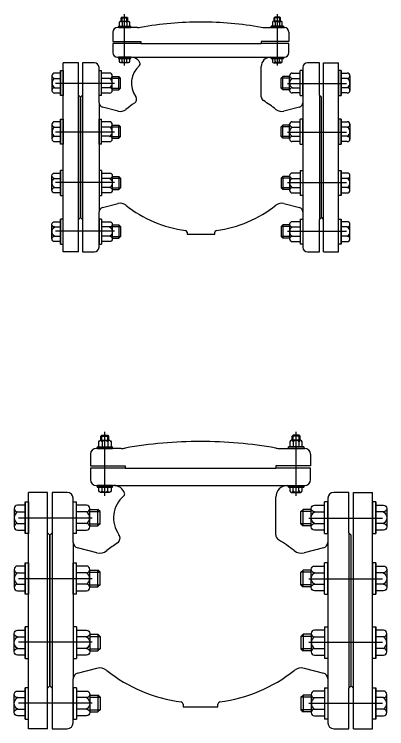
# Model space of a CAD drawing. Header units: millimetres. Extents: x 1218 to 72853, y -34712 to 16286.
# Drawn here: x 67113 to 67783, y 9813 to 11098 of the extents above; entities that cross this region are included whole.
import ezdxf

# ---------------------------------------------------------------- set-up
doc = ezdxf.new("R2010")
doc.units = ezdxf.units.MM
doc.styles.get("Standard").update_dxf_attribs({"font": 'arial.ttf'})

# ---------------------------------------------------------------- blocks, each defined once
blk = doc.blocks.new('VANMOTCHIEU-FRONT-DN200 PCCC')
for p, q in [((-137.5, 165.1), (-137.5, 257.3)), ((137.5, 165.1), (137.5, 257.3)), ((-144, 245), (-131, 245)), ((-141.9, 252.3), (-143.3, 250.9)), ((-143.3, 245), (-143.3, 250.9)), ((-143.3, 250.9), (-131.7, 250.9)), ((-141.9, 245), (-141.9, 252.3)), ((-141.9, 252.3), (-133.1, 252.3)), ((-133.1, 252.3), (-131.7, 250.9)), ((-133.1, 245), (-133.1, 252.3)), ((-131.7, 245), (-131.7, 250.9)), ((144, 245, 0), (131, 245, 0)), ((133.1, 252.3, 0), (131.7, 250.9, 0)), ((131.7, 245, 0), (131.7, 250.9, 0)), ((143.3, 250.9, 0), (131.7, 250.9, 0)), ((133.1, 245, 0), (133.1, 252.3, 0)), ((141.9, 252.3, 0), (133.1, 252.3, 0)), ((141.9, 252.3, 0), (143.3, 250.9, 0)), ((141.9, 245, 0), (141.9, 252.3, 0)), ((143.3, 245, 0), (143.3, 250.9, 0)), ((-114.3, 233.3), (-150, 233.3)), ((-148.6, 235.7), (-148.6, 233.3)), ((-148.6, 235.7), (-126.4, 235.7)), ((-148.6, 233.3), (-126.4, 233.3)), ((-146.3, 235.7), (-146.3, 242.7)), ((-141.6, 242.7), (-141.6, 235.7)), ((-133.4, 242.7), (-133.4, 235.7)), ((-128.7, 242.7), (-128.7, 235.7)), ((-126.4, 233.3), (-126.4, 235.7)), ((114.3, 233.3), (150, 233.3)), ((126.4, 233.3, 0), (126.4, 235.7, 0)), ((148.6, 235.7, 0), (126.4, 235.7, 0)), ((148.6, 233.3, 0), (126.4, 233.3, 0)), ((128.7, 242.7, 0), (128.7, 235.7, 0)), ((146.3, 235.7, 0), (146.3, 242.7, 0)), ((148.6, 235.7, 0), (148.6, 233.3, 0)), ((-158.3, 225), (-158.3, 208.3)), ((158.3, 225), (158.3, 208.3)), ((-158.3, 208.3), (-108.3, 208.3)), ((-108.3, 208.3), (-108.3, 205)), ((158.3, 208.3), (108.3, 208.3)), ((108.3, 208.3), (108.3, 205)), ((-108.3, 205), (-158.3, 205)), ((-158.3, 205), (-158.3, 188.3)), ((-108.3, 205), (108.3, 205)), ((158.3, 205), (108.3, 205)), ((158.3, 188.3), (158.3, 205)), ((-150, 180), (-125, 180)), ((-126.4, 180), (-148.6, 180)), ((-148.6, 180), (-148.6, 177.7)), ((-126.4, 177.7), (-126.4, 180)), ((-123.3, 180), (125, 180)), ((125, 180), (150, 180)), ((126.4, 177.7, 0), (126.4, 180, 0)), ((126.4, 180, 0), (148.6, 180, 0)), ((148.6, 180, 0), (148.6, 177.7, 0)), ((-220.2, 170), (-247.7, 170)), ((-247.7, -170), (-247.7, 170)), ((-220.2, -170), (-220.2, 170)), ((-191.7, 170), (-213.3, 170)), ((-213.3, 170), (-213.3, 111.7)), ((-148.6, 177.7), (-126.4, 177.7)), ((-126.4, 177.7), (-148.6, 177.7)), ((-146.3, 172.4), (-146.3, 177.7)), ((-131, 170.1), (-144, 170.1)), ((-141.6, 172.4), (-141.6, 177.7)), ((-133.4, 172.4), (-133.4, 177.7)), ((-128.7, 177.7), (-128.7, 172.4)), ((148.6, 177.7, 0), (126.4, 177.7, 0)), ((126.4, 177.7, 0), (148.6, 177.7, 0)), ((128.7, 177.7, 0), (128.7, 172.4, 0)), ((131, 170.1, 0), (144, 170.1, 0)), ((146.3, 172.4, 0), (146.3, 177.7, 0)), ((213.3, 170), (191.7, 170)), ((213.3, 111.7), (213.3, 170)), ((220.2, 170), (247.7, 170)), ((220.2, -170), (220.2, 170)), ((247.7, -170), (247.7, 170)), ((-252.5, 111, 0), (-252.5, 156.3, 0)), ((-252.5, 156.3, 0), (-247.7, 156.3, 0)), ((-252.5, 156.3, 0), (-252.5, 111, 0)), ((-247.7, 156.3, 0), (-247.7, 111, 0)), ((-183.3, 98.2), (-183.3, 161.7)), ((-183.3, 111, 0), (-183.3, 156.3, 0)), ((-183.3, 156.3, 0), (-178.6, 156.3, 0)), ((-178.6, 111, 0), (-178.6, 156.3, 0)), ((108.3, 109.1), (108.3, 163.3)), ((183.3, 156.3, 0), (178.6, 156.3, 0)), ((178.6, 111, 0), (178.6, 156.3, 0)), ((183.3, 161.7), (183.3, 98.2)), ((183.3, 111, 0), (183.3, 156.3, 0)), ((252.5, 156.3, 0), (247.7, 156.3, 0)), ((247.7, 156.3, 0), (247.7, 111, 0)), ((252.5, 111, 0), (252.5, 156.3, 0)), ((252.5, 156.3, 0), (252.5, 111, 0)), ((-268, 146.9, 0), (-268, 120.4, 0)), ((-252.5, 151.6, 0), (-263.2, 151.6, 0)), ((-164.2, 151.6, 0), (-178.6, 151.6, 0)), ((-159.5, 120.4, 0), (-159.5, 146.9, 0)), ((-159.5, 145.6, 0), (-147.5, 145.6, 0)), ((-159.5, 142.6, 0), (-144.6, 142.6, 0)), ((-147.5, 121.7, 0), (-147.5, 145.6, 0)), ((-144.6, 142.6, 0), (-147.5, 145.6, 0)), ((-144.6, 124.7, 0), (-144.6, 142.6, 0)), ((144.6, 142.6, 0), (147.5, 145.6, 0)), ((159.5, 142.6, 0), (144.6, 142.6, 0)), ((144.6, 124.7, 0), (144.6, 142.6, 0)), ((159.5, 145.6, 0), (147.5, 145.6, 0)), ((147.5, 121.7, 0), (147.5, 145.6, 0)), ((159.5, 120.4, 0), (159.5, 146.9, 0)), ((164.2, 151.6, 0), (178.6, 151.6, 0)), ((252.5, 151.6, 0), (263.2, 151.6, 0)), ((268, 146.9, 0), (268, 120.4, 0)), ((-196.2, 133.1), (-261.7, 133.1)), ((-155.7, 133), (-230.1, 133)), ((155.7, 133), (230.1, 133)), ((196.2, 133.1), (261.7, 133.1)), ((-263.2, 115.8, 0), (-252.5, 115.8, 0)), ((-178.6, 115.8, 0), (-164.2, 115.8, 0)), ((-159.5, 124.7, 0), (-144.6, 124.7, 0)), ((-159.5, 121.7, 0), (-147.5, 121.7, 0)), ((-144.6, 124.7, 0), (-147.5, 121.7, 0)), ((144.6, 124.7, 0), (147.5, 121.7, 0)), ((159.5, 124.7, 0), (144.6, 124.7, 0)), ((159.5, 121.7, 0), (147.5, 121.7, 0)), ((178.6, 115.8, 0), (164.2, 115.8, 0)), ((263.2, 115.8, 0), (252.5, 115.8, 0)), ((-247.7, 111, 0), (-252.5, 111, 0)), ((-220, 111.7), (-216.7, 108.3)), ((-213.3, 111.7), (-216.7, 108.3)), ((-216.7, 108.3), (-216.7, -108.3)), ((-216.7, -108.3), (-216.7, 108.3)), ((-216.7, -108.3), (-216.7, 108.3)), ((-213.3, 111.7), (-213.3, -111.7)), ((-178.6, 111, 0), (-183.3, 111, 0)), ((178.6, 111, 0), (183.3, 111, 0)), ((216.7, 108.3), (213.3, 111.7)), ((213.3, 111.7), (213.3, -111.7)), ((216.7, -108.3), (216.7, 108.3)), ((247.7, 111, 0), (252.5, 111, 0)), ((-183.3, 98.2), (-183.3, -98.2)), ((-149.2, 83.1), (-177, 90.1)), ((177, 90.1), (149.2, 83.1)), ((183.3, 98.2), (183.3, -98.2)), ((-252.5, 23.5, 0), (-252.5, 68.8, 0)), ((-252.5, 68.8, 0), (-247.7, 68.8, 0)), ((-252.5, 68.8, 0), (-252.5, 23.5, 0)), ((-247.7, 68.8, 0), (-247.7, 23.5, 0)), ((-183.3, 23.5, 0), (-183.3, 68.8, 0)), ((-183.3, 68.8, 0), (-178.6, 68.8, 0)), ((-178.6, 23.5, 0), (-178.6, 68.8, 0)), ((183.3, 68.8, 0), (178.6, 68.8, 0)), ((178.6, 23.5, 0), (178.6, 68.8, 0)), ((183.3, 23.5, 0), (183.3, 68.8, 0)), ((252.5, 68.8, 0), (247.7, 68.8, 0)), ((247.7, 68.8, 0), (247.7, 23.5, 0)), ((252.5, 23.5, 0), (252.5, 68.8, 0)), ((252.5, 68.8, 0), (252.5, 23.5, 0)), ((-268, 59.4, 0), (-268, 32.9, 0)), ((-252.5, 64, 0), (-263.2, 64, 0)), ((-164.2, 64, 0), (-178.6, 64, 0)), ((-159.5, 32.9, 0), (-159.5, 59.4, 0)), ((-159.5, 58.1, 0), (-147.5, 58.1, 0)), ((-159.5, 55.1, 0), (-144.6, 55.1, 0)), ((-147.5, 34.2, 0), (-147.5, 58.1, 0)), ((-144.6, 55.1, 0), (-147.5, 58.1, 0)), ((-144.6, 37.2, 0), (-144.6, 55.1, 0)), ((144.6, 55.1, 0), (147.5, 58.1, 0)), ((159.5, 55.1, 0), (144.6, 55.1, 0)), ((144.6, 37.2, 0), (144.6, 55.1, 0)), ((159.5, 58.1, 0), (147.5, 58.1, 0)), ((147.5, 34.2, 0), (147.5, 58.1, 0)), ((159.5, 32.9, 0), (159.5, 59.4, 0)), ((164.2, 64, 0), (178.6, 64, 0)), ((252.5, 64, 0), (263.2, 64, 0)), ((268, 59.4, 0), (268, 32.9, 0)), ((-196.2, 45.5), (-261.7, 45.5)), ((-155.7, 45.5), (-230.1, 45.5)), ((155.7, 45.5), (230.1, 45.5)), ((196.2, 45.5), (261.7, 45.5)), ((-263.2, 28.2, 0), (-252.5, 28.2, 0)), ((-178.6, 28.2, 0), (-164.2, 28.2, 0)), ((-159.5, 37.2, 0), (-144.6, 37.2, 0)), ((-159.5, 34.2, 0), (-147.5, 34.2, 0)), ((-144.6, 37.2, 0), (-147.5, 34.2, 0)), ((144.6, 37.2, 0), (147.5, 34.2, 0)), ((159.5, 37.2, 0), (144.6, 37.2, 0)), ((159.5, 34.2, 0), (147.5, 34.2, 0)), ((178.6, 28.2, 0), (164.2, 28.2, 0)), ((263.2, 28.2, 0), (252.5, 28.2, 0)), ((-247.7, 23.5, 0), (-252.5, 23.5, 0)), ((-178.6, 23.5, 0), (-183.3, 23.5, 0)), ((178.6, 23.5, 0), (183.3, 23.5, 0)), ((247.7, 23.5, 0), (252.5, 23.5, 0)), ((-252.5, -23.5), (-252.5, -68.8)), ((-247.7, -23.5), (-252.5, -23.5)), ((-252.5, -68.8), (-252.5, -23.5)), ((-247.7, -68.8), (-247.7, -23.5)), ((-178.6, -23.5), (-183.3, -23.5)), ((-183.3, -23.5), (-183.3, -68.8)), ((-178.6, -23.5), (-178.6, -68.8)), ((178.6, -23.5, 0), (183.3, -23.5, 0)), ((178.6, -23.5, 0), (178.6, -68.8, 0)), ((183.3, -23.5, 0), (183.3, -68.8, 0)), ((247.7, -68.8, 0), (247.7, -23.5, 0)), ((247.7, -23.5, 0), (252.5, -23.5, 0)), ((252.5, -23.5, 0), (252.5, -68.8, 0)), ((252.5, -68.8, 0), (252.5, -23.5, 0)), ((-268, -59.4), (-268, -32.9)), ((-263.2, -28.2), (-252.5, -28.2)), ((-263.2, -37.8), (-252.5, -37.8)), ((-178.6, -28.2), (-164.2, -28.2)), ((-164.2, -37.8), (-178.6, -37.8)), ((-159.5, -32.9), (-159.5, -59.4)), ((-159.5, -34.2), (-147.5, -34.2)), ((-159.5, -37.2), (-144.6, -37.2)), ((-147.5, -34.2), (-147.5, -58.1)), ((-144.6, -37.2), (-147.5, -34.2)), ((-144.6, -37.2), (-144.6, -55.1)), ((144.6, -37.2, 0), (147.5, -34.2, 0)), ((159.5, -37.2, 0), (144.6, -37.2, 0)), ((144.6, -37.2, 0), (144.6, -55.1, 0)), ((159.5, -34.2, 0), (147.5, -34.2, 0)), ((147.5, -34.2, 0), (147.5, -58.1, 0)), ((159.5, -32.9, 0), (159.5, -59.4, 0)), ((178.6, -28.2, 0), (164.2, -28.2, 0)), ((263.2, -28.2, 0), (252.5, -28.2, 0)), ((268, -59.4, 0), (268, -32.9, 0)), ((-196.2, -45.5), (-261.7, -45.5)), ((-155.7, -45.5), (-230.1, -45.5)), ((155.7, -45.5), (230.1, -45.5)), ((196.2, -45.5), (261.7, -45.5)), ((-263.2, -54.5), (-252.5, -54.5)), ((-252.5, -64), (-263.2, -64)), ((-164.2, -54.5), (-178.6, -54.5)), ((-164.2, -64), (-178.6, -64)), ((-159.5, -55.1), (-144.6, -55.1)), ((-159.5, -58.1), (-147.5, -58.1)), ((-144.6, -55.1), (-147.5, -58.1)), ((144.6, -55.1, 0), (147.5, -58.1, 0)), ((159.5, -55.1, 0), (144.6, -55.1, 0)), ((159.5, -58.1, 0), (147.5, -58.1, 0)), ((164.2, -64, 0), (178.6, -64, 0)), ((252.5, -64, 0), (263.2, -64, 0)), ((-252.5, -68.8), (-247.7, -68.8)), ((-183.3, -68.8), (-178.6, -68.8)), ((183.3, -68.8, 0), (178.6, -68.8, 0)), ((252.5, -68.8, 0), (247.7, -68.8, 0)), ((-177, -90.1), (-149.2, -83.1)), ((149.2, -83.1), (177, -90.1)), ((-183.3, -161.7), (-183.3, -98.2)), ((183.3, -98.2), (183.3, -161.7)), ((-252.5, -111), (-252.5, -156.3)), ((-247.7, -111), (-252.5, -111)), ((-252.5, -156.3), (-252.5, -111)), ((-247.7, -156.3), (-247.7, -111)), ((-216.7, -108.3), (-220, -111.7)), ((-216.7, -108.3), (-213.3, -111.7)), ((-213.3, -111.7), (-213.3, -170)), ((-178.6, -111), (-183.3, -111)), ((-183.3, -111), (-183.3, -156.3)), ((-178.6, -111), (-178.6, -156.3)), ((178.6, -111, 0), (183.3, -111, 0)), ((178.6, -111, 0), (178.6, -156.3, 0)), ((183.3, -111, 0), (183.3, -156.3, 0)), ((213.3, -111.7), (216.7, -108.3)), ((213.3, -170), (213.3, -111.7)), ((216.7, -108.3), (220, -111.7)), ((247.7, -156.3, 0), (247.7, -111, 0)), ((247.7, -111, 0), (252.5, -111, 0)), ((252.5, -111, 0), (252.5, -156.3, 0)), ((252.5, -156.3, 0), (252.5, -111, 0)), ((-268, -146.9), (-268, -120.4)), ((-263.2, -115.8), (-252.5, -115.8)), ((-263.2, -125.3), (-252.5, -125.3)), ((-178.6, -115.8), (-164.2, -115.8)), ((-164.2, -125.3), (-178.6, -125.3)), ((-159.5, -120.4), (-159.5, -146.9)), ((-159.5, -121.7), (-147.5, -121.7)), ((-159.5, -124.7), (-144.6, -124.7)), ((-147.5, -121.7), (-147.5, -145.6)), ((-144.6, -124.7), (-147.5, -121.7)), ((-144.6, -124.7), (-144.6, -142.6)), ((144.6, -124.7, 0), (147.5, -121.7, 0)), ((159.5, -124.7, 0), (144.6, -124.7, 0)), ((144.6, -124.7, 0), (144.6, -142.6, 0)), ((159.5, -121.7, 0), (147.5, -121.7, 0)), ((147.5, -121.7, 0), (147.5, -145.6, 0)), ((159.5, -120.4, 0), (159.5, -146.9, 0)), ((178.6, -115.8, 0), (164.2, -115.8, 0)), ((263.2, -115.8, 0), (252.5, -115.8, 0)), ((268, -146.9, 0), (268, -120.4, 0)), ((-196.2, -133.1), (-261.7, -133.1)), ((-155.7, -133), (-230.1, -133)), ((-25, -134.8), (-25, -138.3)), ((-25, -138.3), (25, -138.3)), ((25, -138.3), (25, -134.8)), ((155.7, -133), (230.1, -133)), ((196.2, -133.1), (261.7, -133.1)), ((-263.2, -142), (-252.5, -142)), ((-252.5, -151.6), (-263.2, -151.6)), ((-164.2, -142), (-178.6, -142)), ((-164.2, -151.6), (-178.6, -151.6)), ((-159.5, -142.6), (-144.6, -142.6)), ((-159.5, -145.6), (-147.5, -145.6)), ((-144.6, -142.6), (-147.5, -145.6)), ((144.6, -142.6, 0), (147.5, -145.6, 0)), ((159.5, -142.6, 0), (144.6, -142.6, 0)), ((159.5, -145.6, 0), (147.5, -145.6, 0)), ((164.2, -151.6, 0), (178.6, -151.6, 0)), ((252.5, -151.6, 0), (263.2, -151.6, 0)), ((-252.5, -156.3), (-247.7, -156.3)), ((-183.3, -156.3), (-178.6, -156.3)), ((183.3, -156.3, 0), (178.6, -156.3, 0)), ((252.5, -156.3, 0), (247.7, -156.3, 0)), ((-220.2, -170), (-247.7, -170)), ((-213.3, -170), (-191.7, -170)), ((191.7, -170), (213.3, -170)), ((220.2, -170), (247.7, -170))]:
    blk.add_line(p, q)
at = {"elevation": 0}
for points in [[(133.4, 242.7), (133.4, 235.7)], [(141.6, 242.7), (141.6, 235.7)], [(133.4, 172.4), (133.4, 177.7)], [(141.6, 172.4), (141.6, 177.7)], [(-263.2, 142), (-252.5, 142)], [(-164.2, 142), (-178.6, 142)], [(164.2, 142), (178.6, 142)], [(263.2, 142), (252.5, 142)], [(-263.2, 125.3), (-252.5, 125.3)], [(-164.2, 125.3), (-178.6, 125.3)], [(164.2, 125.3), (178.6, 125.3)], [(263.2, 125.3), (252.5, 125.3)], [(-263.2, 54.5), (-252.5, 54.5)], [(-164.2, 54.5), (-178.6, 54.5)], [(164.2, 54.5), (178.6, 54.5)], [(263.2, 54.5), (252.5, 54.5)], [(-263.2, 37.8), (-252.5, 37.8)], [(-164.2, 37.8), (-178.6, 37.8)], [(164.2, 37.8), (178.6, 37.8)], [(263.2, 37.8), (252.5, 37.8)], [(164.2, -37.8), (178.6, -37.8)], [(263.2, -37.8), (252.5, -37.8)], [(164.2, -54.5), (178.6, -54.5)], [(263.2, -54.5), (252.5, -54.5)], [(164.2, -125.3), (178.6, -125.3)], [(263.2, -125.3), (252.5, -125.3)], [(164.2, -142), (178.6, -142)], [(263.2, -142), (252.5, -142)]]:
    blk.add_lwpolyline(points, dxfattribs=at)
for centre, radius, start, end in [((131.1, 242.7, 0), 2.34, 0.2478, 179.7522), ((137.5, 240.3, 0), 4.76, 30.7312, 149.2688), ((143.9, 242.7, 0), 2.34, 0.2478, 179.7522), ((-150, 225), 8.33, 90, 180), ((-114.3, 266.7), 33.3, 270, 280.0043), ((0, -381), 624.3, 90, 100.0043), ((0, -381), 624.3, 79.9957, 90), ((114.3, 266.7), 33.3, 259.9957, 270), ((150, 225), 8.33, 0, 90), ((-150, 188.3), 8.33, 180, 270), ((-125, 163.3), 16.7, 19.0631, 90), ((125, 163.3), 16.7, 90, 180), ((150, 188.3), 8.33, 270, 0), ((-191.7, 161.7), 8.33, 0, 90), ((-112.4, 167.7), 3.33, 310.2316, 19.0631), ((131.1, 172.4, 0), 2.34, 180.2478, 359.7522), ((137.5, 174.8, 0), 4.76, 210.7312, 329.2688), ((143.9, 172.4, 0), 2.34, 180.2478, 359.7522), ((191.7, 161.7), 8.33, 90, 180), ((-83.3, 133.3), 41.7, 130.2316, 215.4141), ((-263.2, 146.8, 0), 4.77, 90.2478, 269.7522), ((-258.2, 133.7, 0), 9.72, 120.7312, 239.2688), ((-164.2, 146.8, 0), 4.77, 270.2478, 89.7522), ((-169.2, 133.7, 0), 9.72, 300.7312, 59.2688), ((164.2, 146.8, 0), 4.77, 90.2478, 269.7522), ((169.2, 133.7, 0), 9.72, 120.7312, 239.2688), ((263.2, 146.8, 0), 4.77, 270.2478, 89.7522), ((258.2, 133.7, 0), 9.72, 300.7312, 59.2688), ((-263.2, 120.5, 0), 4.77, 90.2478, 269.7522), ((-164.2, 120.5, 0), 4.77, 270.2478, 89.7522), ((164.2, 120.5, 0), 4.77, 90.2478, 269.7522), ((263.2, 120.5, 0), 4.77, 270.2478, 89.7522), ((-124.1, 104.4), 8.33, 303.4685, 35.4141), ((116.7, 109.1), 8.33, 180, 238.7671), ((-175, 98.2), 8.33, 180, 255.9638), ((0, -83.3), 216.7, 123.4685, 128.4847), ((0, -83.3), 216.7, 51.5153, 58.7671), ((175, 98.2), 8.33, 284.0362, 0), ((-145.2, 99.3), 16.7, 255.9638, 308.4847), ((145.2, 99.3), 16.7, 231.5153, 284.0362), ((-263.2, 59.2, 0), 4.77, 90.2478, 269.7522), ((-258.2, 46.1, 0), 9.72, 120.7312, 239.2688), ((-164.2, 59.2, 0), 4.77, 270.2478, 89.7522), ((-169.2, 46.1, 0), 9.72, 300.7312, 59.2688), ((164.2, 59.2, 0), 4.77, 90.2478, 269.7522), ((169.2, 46.1, 0), 9.72, 120.7312, 239.2688), ((263.2, 59.2, 0), 4.77, 270.2478, 89.7522), ((258.2, 46.1, 0), 9.72, 300.7312, 59.2688), ((-263.2, 33, 0), 4.77, 90.2478, 269.7522), ((-164.2, 33, 0), 4.77, 270.2478, 89.7522), ((164.2, 33, 0), 4.77, 90.2478, 269.7522), ((263.2, 33, 0), 4.77, 270.2478, 89.7522), ((164.2, -33, 0), 4.77, 90.2478, 269.7522), ((169.2, -46.1, 0), 9.72, 120.7312, 239.2688), ((263.2, -33, 0), 4.77, 270.2478, 89.7522), ((258.2, -46.1, 0), 9.72, 300.7312, 59.2688), ((164.2, -59.2, 0), 4.77, 90.2478, 269.7522), ((263.2, -59.2, 0), 4.77, 270.2478, 89.7522), ((-145.2, -99.3), 16.7, 51.5153, 104.0362), ((0, 83.3), 216.7, 231.5153, 262.6004), ((0, 83.3), 216.7, 277.3996, 308.4847), ((145.2, -99.3), 16.7, 75.9638, 128.4847), ((-175, -98.2), 8.33, 104.0362, 180), ((175, -98.2), 8.33, 0, 75.9638), ((164.2, -120.5, 0), 4.77, 90.2478, 269.7522), ((169.2, -133.7, 0), 9.72, 120.7312, 239.2688), ((263.2, -120.5, 0), 4.77, 270.2478, 89.7522), ((258.2, -133.7, 0), 9.72, 300.7312, 59.2688), ((-28.3, -134.8), 3.33, 0, 82.6004), ((28.3, -134.8), 3.33, 97.3996, 180), ((164.2, -146.8, 0), 4.77, 90.2478, 269.7522), ((263.2, -146.8, 0), 4.77, 270.2478, 89.7522), ((-191.7, -161.7), 8.33, 270, 0), ((191.7, -161.7), 8.33, 180, 270)]:
    blk.add_arc(centre, radius, start, end)
at = {"extrusion": (0, 0, -1)}
for centre, major_axis, start_param, end_param in [((-143.9, 242.7), (1.65, 1.65), 3.931316, 7.064259), ((-137.5, 240.3), (3.37, 3.37), 4.463352, 6.532223), ((-131.1, 242.7), (-1.65, 1.65), 5.502112, 8.635055), ((-143.9, 172.4), (1.65, 1.65), 0.789723, 3.922666), ((-137.5, 174.8), (3.37, 3.37), 1.321759, 3.39063), ((-131.1, 172.4), (-1.65, 1.65), 2.360519, 5.493462), ((-263.2, -33), (-3.37, 3.37), 3.931316, 7.064259), ((-258.2, -46.1), (-6.87, 6.87), 4.463352, 6.532223), ((-164.2, -33), (-3.37, 3.37), 0.789723, 3.922666), ((-169.2, -46.1), (-6.87, 6.87), 1.321759, 3.39063), ((-263.2, -59.2), (-3.37, 3.37), 3.931316, 7.064259), ((-164.2, -59.2), (3.37, 3.37), -0.781073, 2.35187), ((-263.2, -120.5), (-3.37, 3.37), 3.931316, 7.064259), ((-258.2, -133.7), (-6.87, 6.87), 4.463352, 6.532223), ((-164.2, -120.5), (-3.37, 3.37), 0.789723, 3.922666), ((-169.2, -133.7), (-6.87, 6.87), 1.321759, 3.39063), ((-263.2, -146.8), (-3.37, 3.37), 3.931316, 7.064259), ((-164.2, -146.8), (3.37, 3.37), -0.781073, 2.35187)]:
    blk.add_ellipse(centre, major_axis=major_axis, ratio=1, start_param=start_param, end_param=end_param, dxfattribs=at)
at = {"flags": 1}
for p in [(-247.7, 0), (247.7, 0)]:
    blk.add_attdef('AMC', p, '', height=0.5, dxfattribs=at)
blk = doc.blocks.new('VANMOTCHIEU-FRONT-DN250 PCCC')
for p, q in [((-171.9, 206.3), (-171.9, 321.7)), ((171.9, 206.3), (171.9, 321.7)), ((-177.4, 315.4), (-179.2, 313.6)), ((-179.2, 306.3), (-179.2, 313.6)), ((-179.2, 313.6), (-164.6, 313.6)), ((-177.4, 306.3), (-177.4, 315.4)), ((-177.4, 315.4), (-166.4, 315.4)), ((-166.4, 315.4), (-164.6, 313.6)), ((-166.4, 306.3), (-166.4, 315.4)), ((-164.6, 306.3), (-164.6, 313.6)), ((166.4, 315.4, 0), (164.6, 313.6, 0)), ((164.6, 306.3, 0), (164.6, 313.6, 0)), ((179.2, 313.6, 0), (164.6, 313.6, 0)), ((166.4, 306.3, 0), (166.4, 315.4, 0)), ((177.4, 315.4, 0), (166.4, 315.4, 0)), ((177.4, 315.4, 0), (179.2, 313.6, 0)), ((177.4, 306.3, 0), (177.4, 315.4, 0)), ((179.2, 306.3, 0), (179.2, 313.6, 0)), ((-182.8, 294.6), (-182.8, 303.4)), ((-180, 306.3), (-163.8, 306.3)), ((-177, 303.4), (-177, 294.6)), ((-166.8, 303.4), (-166.8, 294.6)), ((-160.9, 303.4), (-160.9, 294.6)), ((160.9, 303.4, 0), (160.9, 294.6, 0)), ((180, 306.3, 0), (163.8, 306.3, 0)), ((182.8, 294.6, 0), (182.8, 303.4, 0)), ((-142.8, 291.7), (-187.5, 291.7)), ((-185.8, 294.6), (-185.8, 291.7)), ((-185.8, 294.6), (-158, 294.6)), ((-185.8, 291.7), (-158, 291.7)), ((-158, 291.7), (-158, 294.6)), ((142.8, 291.7), (187.5, 291.7)), ((158, 291.7, 0), (158, 294.6, 0)), ((185.8, 294.6, 0), (158, 294.6, 0)), ((185.8, 291.7, 0), (158, 291.7, 0)), ((185.8, 294.6, 0), (185.8, 291.7, 0)), ((-197.9, 281.2), (-197.9, 260.4)), ((197.9, 281.2), (197.9, 260.4)), ((-197.9, 260.4), (-135.4, 260.4)), ((-135.4, 260.4), (-135.4, 256.2)), ((197.9, 260.4), (135.4, 260.4)), ((135.4, 260.4), (135.4, 256.2)), ((-135.4, 256.2), (-197.9, 256.2)), ((-197.9, 256.2), (-197.9, 235.4)), ((-135.4, 256.2), (135.4, 256.2)), ((197.9, 256.2), (135.4, 256.2)), ((197.9, 235.4), (197.9, 256.2)), ((-187.5, 225), (-156.2, 225)), ((-158, 225), (-185.8, 225)), ((-185.8, 225), (-185.8, 222.1)), ((-185.8, 222.1), (-158, 222.1)), ((-158, 222.1), (-185.8, 222.1)), ((-182.8, 215.5), (-182.8, 222.1)), ((-177, 215.5), (-177, 222.1)), ((-166.8, 215.5), (-166.8, 222.1)), ((-160.9, 222.1), (-160.9, 215.5)), ((-158, 222.1), (-158, 225)), ((-154.2, 225), (156.2, 225)), ((156.2, 225), (187.5, 225)), ((158, 222.1, 0), (158, 225, 0)), ((158, 225, 0), (185.8, 225, 0)), ((185.8, 222.1, 0), (158, 222.1, 0)), ((158, 222.1, 0), (185.8, 222.1, 0)), ((160.9, 222.1, 0), (160.9, 215.5, 0)), ((182.8, 215.5, 0), (182.8, 222.1, 0)), ((185.8, 225, 0), (185.8, 222.1, 0)), ((-275.3, 212.5), (-309.6, 212.5)), ((-309.6, -212.5), (-309.6, 212.5)), ((-275.3, -212.5), (-275.3, 212.5)), ((-239.6, 212.5), (-266.7, 212.5)), ((-266.7, 212.5), (-266.7, 139.6)), ((-163.8, 212.6), (-180, 212.6)), ((163.8, 212.6, 0), (180, 212.6, 0)), ((266.7, 212.5), (239.6, 212.5)), ((266.7, 139.6), (266.7, 212.5)), ((275.3, 212.5), (309.6, 212.5)), ((275.3, -212.5), (275.3, 212.5)), ((309.6, -212.5), (309.6, 212.5)), ((-315.6, 138.7, 0), (-315.6, 195.4, 0)), ((-315.6, 195.4, 0), (-309.6, 195.4, 0)), ((-315.6, 195.4, 0), (-315.6, 138.7, 0)), ((-309.6, 195.4, 0), (-309.6, 138.7, 0)), ((-229.2, 122.7), (-229.2, 202.1)), ((-229.2, 138.7, 0), (-229.2, 195.4, 0)), ((-229.2, 195.4, 0), (-223.2, 195.4, 0)), ((-223.2, 138.7, 0), (-223.2, 195.4, 0)), ((135.4, 136.3), (135.4, 204.2)), ((229.2, 195.4), (223.2, 195.4)), ((223.2, 138.7), (223.2, 195.4)), ((229.2, 202.1), (229.2, 122.7)), ((229.2, 138.7), (229.2, 195.4)), ((315.6, 195.4), (309.6, 195.4)), ((309.6, 195.4), (309.6, 138.7)), ((315.6, 138.7), (315.6, 195.4)), ((315.6, 195.4), (315.6, 138.7)), ((-335, 183.6, 0), (-335, 150.5, 0)), ((-315.6, 189.4, 0), (-329, 189.4, 0)), ((-205.3, 189.4, 0), (-223.2, 189.4, 0)), ((-199.3, 150.5, 0), (-199.3, 183.6, 0)), ((-199.3, 182, 0), (-184.4, 182, 0)), ((-184.4, 152.2, 0), (-184.4, 182, 0)), ((-180.7, 178.3, 0), (-184.4, 182, 0)), ((180.7, 178.3), (184.4, 182)), ((199.3, 182), (184.4, 182)), ((184.4, 152.2), (184.4, 182)), ((199.3, 150.5), (199.3, 183.6)), ((205.3, 189.4), (223.2, 189.4)), ((315.6, 189.4), (329, 189.4)), ((335, 183.6), (335, 150.5)), ((-199.3, 178.3, 0), (-180.7, 178.3, 0)), ((-180.7, 155.9, 0), (-180.7, 178.3, 0)), ((199.3, 178.3), (180.7, 178.3)), ((180.7, 155.9), (180.7, 178.3)), ((205.3, 177.5), (223.2, 177.5)), ((329, 177.5), (315.6, 177.5)), ((-245.3, 166.3), (-327.2, 166.3)), ((-194.7, 166.3), (-287.6, 166.3)), ((-199.3, 155.9, 0), (-180.7, 155.9, 0)), ((-180.7, 155.9, 0), (-184.4, 152.2, 0)), ((180.7, 155.9), (184.4, 152.2)), ((199.3, 155.9), (180.7, 155.9)), ((194.7, 166.3), (287.6, 166.3)), ((205.3, 156.6), (223.2, 156.6)), ((245.3, 166.3), (327.2, 166.3)), ((329, 156.6), (315.6, 156.6)), ((-329, 144.7, 0), (-315.6, 144.7, 0)), ((-223.2, 144.7, 0), (-205.3, 144.7, 0)), ((-199.3, 152.2, 0), (-184.4, 152.2, 0)), ((199.3, 152.2), (184.4, 152.2)), ((223.2, 144.7), (205.3, 144.7)), ((329, 144.7), (315.6, 144.7)), ((-309.6, 138.7, 0), (-315.6, 138.7, 0)), ((-275, 139.6), (-270.8, 135.4)), ((-266.7, 139.6), (-270.8, 135.4)), ((-270.8, 135.4), (-270.8, -135.4)), ((-270.8, -135.4), (-270.8, 135.4)), ((-270.8, -135.4), (-270.8, 135.4)), ((-266.7, 139.6), (-266.7, -139.6)), ((-223.2, 138.7, 0), (-229.2, 138.7, 0)), ((223.2, 138.7), (229.2, 138.7)), ((270.8, 135.4), (266.7, 139.6)), ((266.7, 139.6), (266.7, -139.6)), ((270.8, -135.4), (270.8, 135.4)), ((309.6, 138.7), (315.6, 138.7)), ((-229.2, 122.7), (-229.2, -122.7)), ((229.2, 122.7), (229.2, -122.7)), ((-186.6, 103.9), (-221.3, 112.6)), ((221.3, 112.6), (186.6, 103.9)), ((-315.6, 80, 0), (-329, 80, 0)), ((-315.6, 29.3, 0), (-315.6, 86, 0)), ((-315.6, 86, 0), (-309.6, 86, 0)), ((-315.6, 86, 0), (-315.6, 29.3, 0)), ((-309.6, 86, 0), (-309.6, 29.3, 0)), ((-229.2, 29.3, 0), (-229.2, 86, 0)), ((-229.2, 86, 0), (-223.2, 86, 0)), ((-223.2, 29.3, 0), (-223.2, 86, 0)), ((-205.3, 80, 0), (-223.2, 80, 0)), ((205.3, 80), (223.2, 80)), ((229.2, 86), (223.2, 86)), ((223.2, 29.3), (223.2, 86)), ((229.2, 29.3), (229.2, 86)), ((315.6, 86), (309.6, 86)), ((309.6, 86), (309.6, 29.3)), ((315.6, 29.3), (315.6, 86)), ((315.6, 86), (315.6, 29.3)), ((315.6, 80), (329, 80)), ((-335, 74.2, 0), (-335, 41.1, 0)), ((-199.3, 41.1, 0), (-199.3, 74.2, 0)), ((-199.3, 72.6, 0), (-184.4, 72.6, 0)), ((-199.3, 68.8, 0), (-180.7, 68.8, 0)), ((-184.4, 42.7, 0), (-184.4, 72.6, 0)), ((-180.7, 68.8, 0), (-184.4, 72.6, 0)), ((-180.7, 46.5, 0), (-180.7, 68.8, 0)), ((180.7, 68.8), (184.4, 72.6)), ((199.3, 68.8), (180.7, 68.8)), ((180.7, 46.5), (180.7, 68.8)), ((199.3, 72.6), (184.4, 72.6)), ((184.4, 42.7), (184.4, 72.6)), ((199.3, 41.1), (199.3, 74.2)), ((205.3, 68.1), (223.2, 68.1)), ((329, 68.1), (315.6, 68.1)), ((335, 74.2), (335, 41.1)), ((-245.3, 56.9), (-327.2, 56.9)), ((-194.7, 56.9), (-287.6, 56.9)), ((194.7, 56.9), (287.6, 56.9)), ((245.3, 56.9), (327.2, 56.9)), ((-199.3, 46.5, 0), (-180.7, 46.5, 0)), ((-199.3, 42.7, 0), (-184.4, 42.7, 0)), ((-180.7, 46.5, 0), (-184.4, 42.7, 0)), ((180.7, 46.5), (184.4, 42.7)), ((199.3, 46.5), (180.7, 46.5)), ((199.3, 42.7), (184.4, 42.7)), ((205.3, 47.2), (223.2, 47.2)), ((329, 47.2), (315.6, 47.2)), ((-329, 35.3, 0), (-315.6, 35.3, 0)), ((-309.6, 29.3, 0), (-315.6, 29.3, 0)), ((-223.2, 29.3, 0), (-229.2, 29.3, 0)), ((-223.2, 35.3, 0), (-205.3, 35.3, 0)), ((223.2, 35.3), (205.3, 35.3)), ((223.2, 29.3), (229.2, 29.3)), ((309.6, 29.3), (315.6, 29.3)), ((329, 35.3), (315.6, 35.3)), ((-329, -35.3), (-315.6, -35.3)), ((-315.6, -29.3), (-315.6, -86)), ((-309.6, -29.3), (-315.6, -29.3)), ((-315.6, -86), (-315.6, -29.3)), ((-309.6, -86), (-309.6, -29.3)), ((-223.2, -29.3), (-229.2, -29.3)), ((-229.2, -29.3), (-229.2, -86)), ((-223.2, -29.3), (-223.2, -86)), ((-223.2, -35.3), (-205.3, -35.3)), ((223.2, -35.3, 0), (205.3, -35.3, 0)), ((223.2, -29.3, 0), (229.2, -29.3, 0)), ((223.2, -29.3, 0), (223.2, -86, 0)), ((229.2, -29.3, 0), (229.2, -86, 0)), ((309.6, -86, 0), (309.6, -29.3, 0)), ((309.6, -29.3, 0), (315.6, -29.3, 0)), ((315.6, -29.3, 0), (315.6, -86, 0)), ((315.6, -86, 0), (315.6, -29.3, 0)), ((329, -35.3, 0), (315.6, -35.3, 0)), ((-335, -74.2), (-335, -41.1)), ((-329, -47.2), (-315.6, -47.2)), ((-205.3, -47.2), (-223.2, -47.2)), ((-199.3, -41.1), (-199.3, -74.2)), ((-199.3, -42.7), (-184.4, -42.7)), ((-199.3, -46.5), (-180.7, -46.5)), ((-184.4, -42.7), (-184.4, -72.6)), ((-180.7, -46.5), (-184.4, -42.7)), ((-180.7, -46.5), (-180.7, -68.8)), ((180.7, -46.5, 0), (184.4, -42.7, 0)), ((199.3, -46.5, 0), (180.7, -46.5, 0)), ((180.7, -46.5, 0), (180.7, -68.8, 0)), ((199.3, -42.7, 0), (184.4, -42.7, 0)), ((184.4, -42.7, 0), (184.4, -72.6, 0)), ((199.3, -41.1, 0), (199.3, -74.2, 0)), ((335, -74.2, 0), (335, -41.1, 0)), ((-245.3, -56.9), (-327.2, -56.9)), ((-194.7, -56.9), (-287.6, -56.9)), ((194.7, -56.9), (287.6, -56.9)), ((245.3, -56.9), (327.2, -56.9)), ((-329, -68.1), (-315.6, -68.1)), ((-205.3, -68.1), (-223.2, -68.1)), ((-199.3, -68.8), (-180.7, -68.8)), ((-199.3, -72.6), (-184.4, -72.6)), ((-180.7, -68.8), (-184.4, -72.6)), ((180.7, -68.8, 0), (184.4, -72.6, 0)), ((199.3, -68.8, 0), (180.7, -68.8, 0)), ((199.3, -72.6, 0), (184.4, -72.6, 0)), ((-315.6, -80), (-329, -80)), ((-315.6, -86), (-309.6, -86)), ((-229.2, -86), (-223.2, -86)), ((-205.3, -80), (-223.2, -80)), ((205.3, -80, 0), (223.2, -80, 0)), ((229.2, -86, 0), (223.2, -86, 0)), ((315.6, -86, 0), (309.6, -86, 0)), ((315.6, -80, 0), (329, -80, 0)), ((-221.3, -112.6), (-186.6, -103.9)), ((186.6, -103.9), (221.3, -112.6)), ((-229.2, -202.1), (-229.2, -122.7)), ((229.2, -122.7), (229.2, -202.1)), ((-315.6, -138.7), (-315.6, -195.4)), ((-309.6, -138.7), (-315.6, -138.7)), ((-315.6, -195.4), (-315.6, -138.7)), ((-309.6, -195.4), (-309.6, -138.7)), ((-270.8, -135.4), (-275, -139.6)), ((-270.8, -135.4), (-266.7, -139.6)), ((-266.7, -139.6), (-266.7, -212.5)), ((-223.2, -138.7), (-229.2, -138.7)), ((-229.2, -138.7), (-229.2, -195.4)), ((-223.2, -138.7), (-223.2, -195.4)), ((223.2, -138.7, 0), (229.2, -138.7, 0)), ((223.2, -138.7, 0), (223.2, -195.4, 0)), ((229.2, -138.7, 0), (229.2, -195.4, 0)), ((266.7, -139.6), (270.8, -135.4)), ((266.7, -212.5), (266.7, -139.6)), ((270.8, -135.4), (275, -139.6)), ((309.6, -195.4, 0), (309.6, -138.7, 0)), ((309.6, -138.7, 0), (315.6, -138.7, 0)), ((315.6, -138.7, 0), (315.6, -195.4, 0)), ((315.6, -195.4, 0), (315.6, -138.7, 0)), ((-335, -183.6), (-335, -150.5)), ((-329, -144.7), (-315.6, -144.7)), ((-223.2, -144.7), (-205.3, -144.7)), ((-199.3, -150.5), (-199.3, -183.6)), ((-199.3, -152.2), (-184.4, -152.2)), ((-184.4, -152.2), (-184.4, -182)), ((-180.7, -155.9), (-184.4, -152.2)), ((180.7, -155.9, 0), (184.4, -152.2, 0)), ((199.3, -152.2, 0), (184.4, -152.2, 0)), ((184.4, -152.2, 0), (184.4, -182, 0)), ((199.3, -150.5, 0), (199.3, -183.6, 0)), ((223.2, -144.7, 0), (205.3, -144.7, 0)), ((329, -144.7, 0), (315.6, -144.7, 0)), ((335, -183.6, 0), (335, -150.5, 0)), ((-329, -156.6), (-315.6, -156.6)), ((-245.3, -166.3), (-327.2, -166.3)), ((-194.7, -166.3), (-287.6, -166.3)), ((-205.3, -156.6), (-223.2, -156.6)), ((-199.3, -155.9), (-180.7, -155.9)), ((-180.7, -155.9), (-180.7, -178.3)), ((199.3, -155.9, 0), (180.7, -155.9, 0)), ((180.7, -155.9, 0), (180.7, -178.3, 0)), ((194.7, -166.3), (287.6, -166.3)), ((245.3, -166.3), (327.2, -166.3)), ((-329, -177.5), (-315.6, -177.5)), ((-205.3, -177.5), (-223.2, -177.5)), ((-199.3, -178.3), (-180.7, -178.3)), ((-180.7, -178.3), (-184.4, -182)), ((-31.2, -168.5), (-31.2, -172.9)), ((-31.2, -172.9), (31.2, -172.9)), ((31.2, -172.9), (31.2, -168.5)), ((180.7, -178.3, 0), (184.4, -182, 0)), ((199.3, -178.3, 0), (180.7, -178.3, 0)), ((-315.6, -189.4), (-329, -189.4)), ((-205.3, -189.4), (-223.2, -189.4)), ((-199.3, -182), (-184.4, -182)), ((199.3, -182, 0), (184.4, -182, 0)), ((205.3, -189.4, 0), (223.2, -189.4, 0)), ((315.6, -189.4, 0), (329, -189.4, 0)), ((-315.6, -195.4), (-309.6, -195.4)), ((-229.2, -195.4), (-223.2, -195.4)), ((229.2, -195.4, 0), (223.2, -195.4, 0)), ((315.6, -195.4, 0), (309.6, -195.4, 0)), ((-275.3, -212.5), (-309.6, -212.5)), ((-266.7, -212.5), (-239.6, -212.5)), ((239.6, -212.5), (266.7, -212.5)), ((275.3, -212.5), (309.6, -212.5))]:
    blk.add_line(p, q)
at = {"elevation": 0}
for points in [[(166.8, 303.4), (166.8, 294.6)], [(177, 303.4), (177, 294.6)], [(166.8, 215.5), (166.8, 222.1)], [(177, 215.5), (177, 222.1)], [(-329, 177.5), (-315.6, 177.5)], [(-205.3, 177.5), (-223.2, 177.5)], [(-329, 156.6), (-315.6, 156.6)], [(-205.3, 156.6), (-223.2, 156.6)], [(-329, 68.1), (-315.6, 68.1)], [(-205.3, 68.1), (-223.2, 68.1)], [(-329, 47.2), (-315.6, 47.2)], [(-205.3, 47.2), (-223.2, 47.2)], [(205.3, -47.2), (223.2, -47.2)], [(329, -47.2), (315.6, -47.2)], [(205.3, -68.1), (223.2, -68.1)], [(329, -68.1), (315.6, -68.1)], [(205.3, -156.6), (223.2, -156.6)], [(329, -156.6), (315.6, -156.6)], [(205.3, -177.5), (223.2, -177.5)], [(329, -177.5), (315.6, -177.5)]]:
    blk.add_lwpolyline(points, dxfattribs=at)
for centre, radius, start, end in [((0, -476.2), 780.4, 90, 100.0043), ((0, -476.2), 780.4, 79.9957, 90), ((163.8, 303.4, 0), 2.92, 0.2478, 179.7522), ((171.9, 300.3, 0), 5.95, 30.7312, 149.2688), ((179.9, 303.4, 0), 2.92, 0.2478, 179.7522), ((-187.5, 281.2), 10.4, 90, 180), ((-142.8, 333.3), 41.7, 270, 280.0043), ((142.8, 333.3), 41.7, 259.9957, 270), ((187.5, 281.2), 10.4, 0, 90), ((-187.5, 235.4), 10.4, 180, 270), ((187.5, 235.4), 10.4, 270, 0), ((-156.2, 204.2), 20.8, 19.0631, 90), ((156.2, 204.2), 20.8, 90, 180), ((-239.6, 202.1), 10.4, 0, 90), ((-104.2, 166.7), 52.1, 130.2316, 215.4141), ((-140.5, 209.6), 4.17, 310.2316, 19.0631), ((163.8, 215.5, 0), 2.92, 180.2478, 359.7522), ((171.9, 218.5, 0), 5.95, 210.7312, 329.2688), ((179.9, 215.5, 0), 2.92, 180.2478, 359.7522), ((239.6, 202.1), 10.4, 90, 180), ((-329, 183.5, 0), 5.96, 90.2478, 269.7522), ((-205.3, 183.5, 0), 5.96, 270.2478, 89.7522), ((-322.8, 167.1, 0), 12.1, 120.7312, 239.2688), ((-211.5, 167.1, 0), 12.1, 300.7312, 59.2688), ((-329, 150.7, 0), 5.96, 90.2478, 269.7522), ((-205.3, 150.7, 0), 5.96, 270.2478, 89.7522), ((-155.1, 130.4), 10.4, 303.4685, 35.4141), ((145.8, 136.3), 10.4, 180, 238.7671), ((-218.7, 122.7), 10.4, 180, 255.9638), ((0, -104.2), 270.8, 123.4685, 128.4847), ((0, -104.2), 270.8, 51.5153, 58.7671), ((218.7, 122.7), 10.4, 284.0362, 0), ((-181.5, 124.1), 20.8, 255.9638, 308.4847), ((181.5, 124.1), 20.8, 231.5153, 284.0362), ((-329, 74.1, 0), 5.96, 90.2478, 269.7522), ((-205.3, 74.1, 0), 5.96, 270.2478, 89.7522), ((-322.8, 57.7, 0), 12.1, 120.7312, 239.2688), ((-211.5, 57.7, 0), 12.1, 300.7312, 59.2688), ((-329, 41.3, 0), 5.96, 90.2478, 269.7522), ((-205.3, 41.3, 0), 5.96, 270.2478, 89.7522), ((205.3, -41.3, 0), 5.96, 90.2478, 269.7522), ((329, -41.3, 0), 5.96, 270.2478, 89.7522), ((211.5, -57.7, 0), 12.1, 120.7312, 239.2688), ((322.8, -57.7, 0), 12.1, 300.7312, 59.2688), ((205.3, -74.1, 0), 5.96, 90.2478, 269.7522), ((329, -74.1, 0), 5.96, 270.2478, 89.7522), ((-218.7, -122.7), 10.4, 104.0362, 180), ((-181.5, -124.1), 20.8, 51.5153, 104.0362), ((0, 104.2), 270.8, 231.5153, 262.6004), ((0, 104.2), 270.8, 277.3996, 308.4847), ((181.5, -124.1), 20.8, 75.9638, 128.4847), ((218.7, -122.7), 10.4, 0, 75.9638), ((205.3, -150.7, 0), 5.96, 90.2478, 269.7522), ((329, -150.7, 0), 5.96, 270.2478, 89.7522), ((-35.4, -168.5), 4.17, 0, 82.6004), ((35.4, -168.5), 4.17, 97.3996, 180), ((211.5, -167.1, 0), 12.1, 120.7312, 239.2688), ((322.8, -167.1, 0), 12.1, 300.7312, 59.2688), ((205.3, -183.5, 0), 5.96, 90.2478, 269.7522), ((329, -183.5, 0), 5.96, 270.2478, 89.7522), ((-239.6, -202.1), 10.4, 270, 0), ((239.6, -202.1), 10.4, 180, 270)]:
    blk.add_arc(centre, radius, start, end)
at = {"extrusion": (0, 0, -1)}
for centre, major_axis, start_param, end_param in [((-179.9, 303.4), (-2.07, 2.07), 5.502112, 8.635055), ((-171.9, 300.3), (-4.21, 4.21), 6.034148, 8.103019), ((-163.8, 303.4), (-2.07, 2.07), 5.502112, 8.635055), ((-179.9, 215.5), (2.07, 2.07), 0.789723, 3.922666), ((-171.9, 218.5), (4.21, 4.21), 1.321759, 3.39063), ((-163.8, 215.5), (2.07, 2.07), 0.789723, 3.922666), ((205.3, 183.5), (4.22, 4.22), 2.360519, 5.493462), ((329, 183.5), (4.22, 4.22), -0.781073, 2.35187), ((211.5, 167.1), (-8.59, 8.59), 4.463352, 6.532223), ((322.8, 167.1), (-8.59, 8.59), 1.321759, 3.39063), ((205.3, 150.7), (4.22, 4.22), 2.360519, 5.493462), ((329, 150.7), (4.22, 4.22), -0.781073, 2.35187), ((205.3, 74.1), (4.22, 4.22), 2.360519, 5.493462), ((329, 74.1), (4.22, 4.22), -0.781073, 2.35187), ((211.5, 57.7), (-8.59, 8.59), 4.463352, 6.532223), ((322.8, 57.7), (-8.59, 8.59), 1.321759, 3.39063), ((205.3, 41.3), (4.22, 4.22), 2.360519, 5.493462), ((329, 41.3), (4.22, 4.22), -0.781073, 2.35187), ((-329, -41.3), (4.22, 4.22), 2.360519, 5.493462), ((-205.3, -41.3), (4.22, 4.22), -0.781073, 2.35187), ((-322.8, -57.7), (8.59, 8.59), 2.892555, 4.961426), ((-211.5, -57.7), (-8.59, 8.59), 1.321759, 3.39063), ((-329, -74.1), (4.22, 4.22), 2.360519, 5.493462), ((-205.3, -74.1), (-4.22, 4.22), 0.789723, 3.922666), ((-329, -150.7), (4.22, 4.22), 2.360519, 5.493462), ((-205.3, -150.7), (4.22, 4.22), -0.781073, 2.35187), ((-322.8, -167.1), (8.59, 8.59), 2.892555, 4.961426), ((-211.5, -167.1), (-8.59, 8.59), 1.321759, 3.39063), ((-329, -183.5), (4.22, 4.22), 2.360519, 5.493462), ((-205.3, -183.5), (-4.22, 4.22), 0.789723, 3.922666)]:
    blk.add_ellipse(centre, major_axis=major_axis, ratio=1, start_param=start_param, end_param=end_param, dxfattribs=at)
at = {"flags": 1}
for p in [(-309.6, 0), (309.6, 0)]:
    blk.add_attdef('AMC', p, '', height=0.625, dxfattribs=at)

msp = doc.modelspace()

# ---------------------------------------------------------------- block references
for name, p in [('VANMOTCHIEU-FRONT-DN200 PCCC', (67449.2, 10840.8)), ('VANMOTCHIEU-FRONT-DN250 PCCC', (67448.4, 10025.5))]:
    msp.add_blockref(name, p)

doc.saveas('drawing.dxf')
